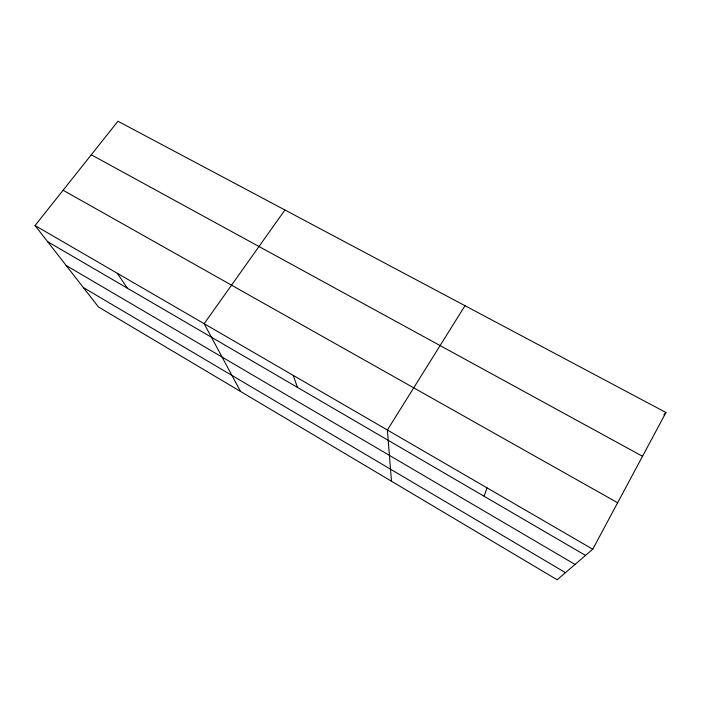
<?xml version="1.0" encoding="UTF-8"?>
<svg xmlns="http://www.w3.org/2000/svg" width="701" height="701" viewBox="0 0 701 701"><rect width="100%" height="100%" fill="white"/><g stroke="black" fill="none" stroke-linecap="round" stroke-linejoin="round"><path stroke-width="1.05" d="M484.084 496.247L487.055 487.861M592.766 549.216L665.95 412.512L117.943 121.238L35.05 225.547L98.438 306.942L557.164 579.762L592.766 549.216L35.05 225.547M465 305.706L387.381 430.02L391.482 481.228M284.921 209.985L204.184 323.696L240.531 391.447M663.873 414.896L665.95 412.512M91.279 154.79L642.51 456.29M63.099 190.243L617.642 502.748M47.615 241.67L585.537 555.42M66.122 265.451L575.039 564.428M83.323 287.524L565.462 572.647M117.33 273.294L127.38 288.199M293.237 375.385L297.461 387.399"/></g></svg>
